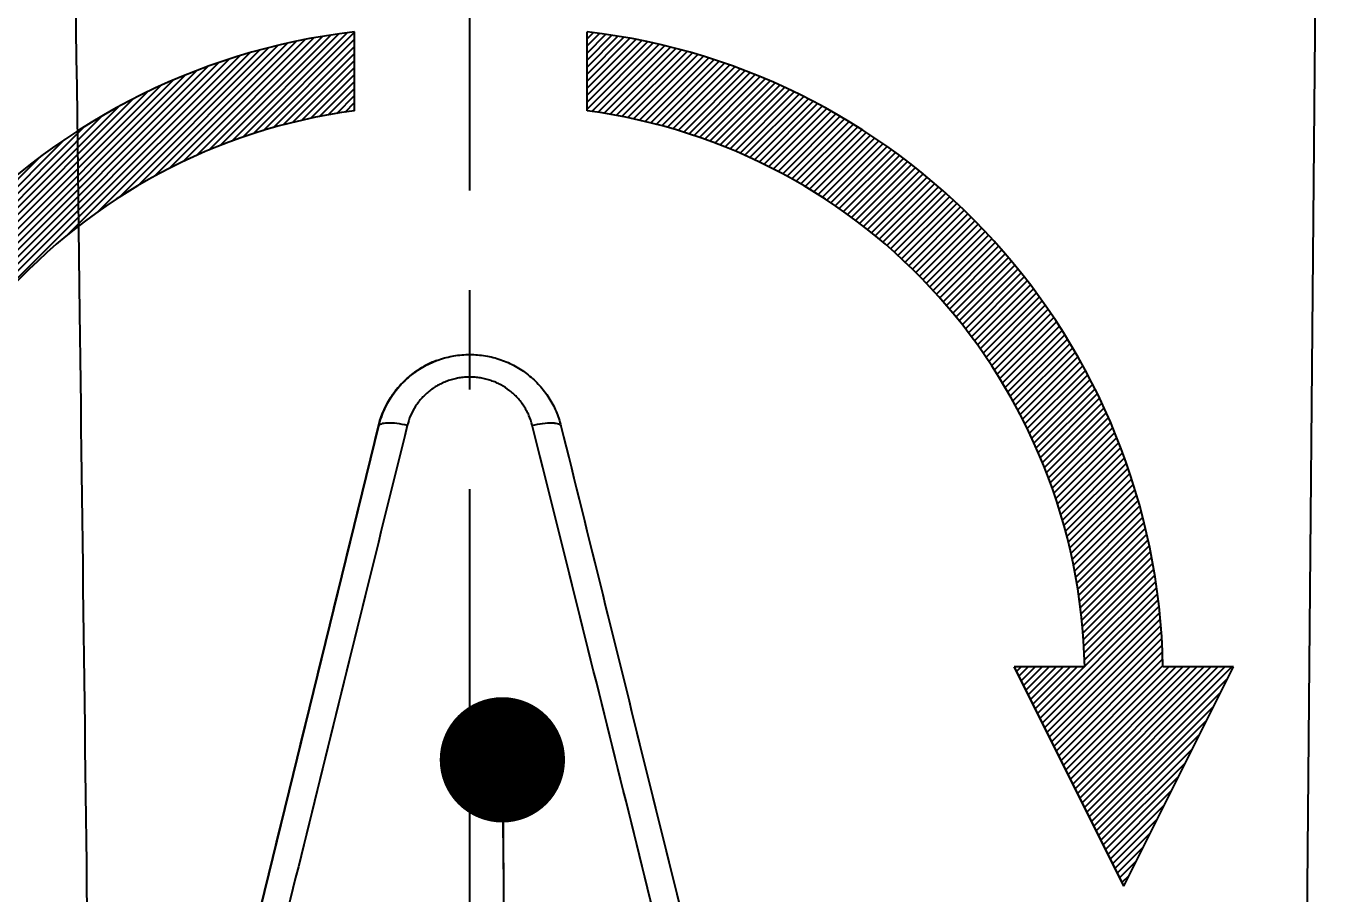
# Model space of a CAD drawing. Header units: millimetres. Extents: x 5401 to 6241, y 1473 to 2067.
# Drawn here: x 5765.93 to 5807.8, y 1731.53 to 1759.21 of the extents above; entities that cross this region are included whole.
import ezdxf

# ---------------------------------------------------------------- set-up
doc = ezdxf.new("R2010")
doc.units = ezdxf.units.MM
doc.linetypes.add('CENTERX2', pattern=[101.60000000000001, 63.5, -12.7, 12.7, -12.7])
for name, color, linetype in [('CENTER', 1, 'CENTERX2'), ('DIM', 3, 'Continuous'), ('TEXT', 2, 'Continuous')]:
    doc.layers.add(name, color=color, linetype=linetype)
doc.styles.get("Standard").update_dxf_attribs({"font": 'arial.ttf'})
doc.dimstyles.new('사본 ISO-25', dxfattribs={"dimtxt": 7, "dimasz": 7, "dimexe": 2.1, "dimexo": 2.1, "dimgap": 2, "dimtad": 1, "dimtih": 1, "dimtoh": 1, "dimdec": 1, "dimdsep": 46, "dimtxsty": 'Standard', "dimcen": 0, "dimclrd": 3, "dimclre": 3, "dimclrt": 4, "dimazin": 2, "dimtp": 0.1, "dimtm": 0.1000000001, "dimtfac": 0.7142857142857143, "dimtdec": 1, "dimtmove": 0, "dimatfit": 3, "dimfxl": 1, "dimarcsym": 0})
pattern_1 = [(45, (5162.274961979613, 1532.834013519241), (-0.1122532015133644, 0.1122532015133644), [])]

# ---------------------------------------------------------------- blocks, each defined once
blk = doc.blocks.new('*D42')
at = {"layer": 'DIM', "color": 3, "lineweight": -2, "transparency": 16777216}
for p, q in [((5659.607517894522, 1811.884179416928), (5659.607517894522, 1681.136777268086)), ((5665.607517894522, 1683.236777268086), (5707.985003767925, 1683.236777268086)), ((5774.089638345284, 1683.236777268086), (5731.712152471881, 1683.236777268086))]:
    blk.add_line(p, q, dxfattribs=at)
at = {"layer": 'DIM', "color": 3, "transparency": 16777216}
for points in [[(5665.607517894522, 1684.236777268086), (5665.607517894522, 1682.236777268086), (5659.607517894522, 1683.236777268086)], [(5774.089638345284, 1684.236777268086), (5774.089638345284, 1682.236777268086), (5780.089638345284, 1683.236777268086)]]:
    blk.add_solid(points, dxfattribs=at)
at = {"layer": 'DIM', "color": 4, "transparency": 16777216, "insert": (5719.848578119903, 1683.236777268086), "char_height": 6, "attachment_point": 5}
blk.add_mtext('120.5', dxfattribs=at)
blk = doc.blocks.new('*D50')
at = {"layer": 'DIM', "color": 3, "lineweight": -2, "transparency": 16777216}
for start, end in [(260.4780930408872, 264.3915698788375), (265.6078653561062, 269.5219069591197)]:
    blk.add_arc((5780.089638345286, 2497.272238693967), 719.056010071256, start, end, dxfattribs=at)
at = {"layer": 'DIM', "color": 3, "transparency": 16777216}
for points in [[(5660.970476636989, 1787.137553977621), (5661.309552464441, 1789.108601309178), (5655.226872556044, 1789.140305125755)], [(5774.09386270243, 1779.24125273977), (5774.085518428945, 1777.241270146571), (5780.089638345285, 1778.216228622711)]]:
    blk.add_solid(points, dxfattribs=at)
at = {"layer": 'DIM', "color": 4, "transparency": 16777216, "insert": (5717.4197777104, 1780.952453829974), "char_height": 6, "attachment_point": 5}
blk.add_mtext('10°', dxfattribs=at)

msp = doc.modelspace()

# ---------------------------------------------------------------- hatches: boundary and pattern name
at = {"layer": 'TEXT'}
h = msp.add_hatch(dxfattribs=at)
h.set_pattern_fill('ANSI31', color=2, scale=0.05)
h.set_pattern_definition(pattern_1)
h.paths.add_polyline_path([(5776.410320084232, 1756.517393464836), (5776.410320084232, 1759.036527399088, 0.3754271807517912), (5758.019444108673, 1738.767988497781), (5755.769673623635, 1738.767988497781), (5759.269673623635, 1731.767988497781), (5762.769673623635, 1738.767988497781), (5760.519934513795, 1738.767988497781, -0.3701797855483228)])
h = msp.add_hatch(dxfattribs=at)
h.set_pattern_fill('ANSI31', color=2, scale=0.05)
h.set_pattern_definition(pattern_1)
edge = h.paths.add_edge_path(flags=17)
edge.add_line((5800.971379469836, 1731.767988497781), (5804.471379469836, 1738.767988497781))
edge.add_line((5797.471379469836, 1738.767988497781), (5800.971379469836, 1731.767988497781))
edge.add_line((5799.721118579676, 1738.767988497781), (5797.471379469836, 1738.767988497781))
edge.add_arc((5781.431526905515, 1738.381733380488), 18.29366985115771, 1.209841048264403, 82.46397601607522)
edge.add_line((5783.830733009239, 1756.517393464836), (5783.830733009239, 1759.036527399088))
edge.add_arc((5781.431526905515, 1738.381733380488), 20.79366985115771, 1.064365314505916, 83.37436656700505)
edge.add_line((5804.471379469836, 1738.767988497781), (5802.221608984798, 1738.767988497781))
h.paths.add_polyline_path([(5797.471379469836, 1738.767988497781), (5800.971379469836, 1731.767988497781)], flags=0)

# ---------------------------------------------------------------- linework, layer by layer
at = {"extrusion": (0, 1, 0)}
for p, q in [((5806.589638347122, 1703.236777268086), (5807.802672970042, 1842.236777268086)), ((5779.028479765889, 1748.545184682235), (5779.026112399067, 1748.544291370474)), ((5777.17156113824, 1746.451911613132), (5771.853112780817, 1724.761728678252)), ((5771.853112879416, 1724.761728761386), (5777.17156123684, 1746.451911696267)), ((5777.17156123684, 1746.451911696267), (5777.174145643538, 1746.452887160483))]:
    msp.add_line(p, q, dxfattribs=at)
at = {"extrusion": (1.339691811614197e-16, 1.264026341100231e-29, -1)}
msp.add_ellipse((5780.085248651704, 1745.737472815897), major_axis=(-1.059136251575309, 2.806818554983384), ratio=0.9999997765751147, start_param=-0.9695154763715718, end_param=-3.796974956582256e-10, dxfattribs=at)
for points, knots in [([(5767.102267448209, 1792.537119351796), (5767.106310242679, 1792.235868583886), (5767.121911688299, 1791.332164460886), (5767.145151228439, 1789.223344695736), (5767.1963016401, 1785.005779453486), (5767.352892055728, 1771.750510850406), (5767.704659602698, 1744.092598362726), (5768.013889523819, 1718.844605598126), (5768.209566576969, 1703.236777863205)], [0, 0, 0, 0, 0.01012047657151, 0.03036142971452, 0.07084333600056, 0.1518071485726, 0.4756623988609, 1, 1, 1, 1]), ([(5779.026112399065, 1748.544291370478), (5778.844695490955, 1748.475834781467), (5778.669940540131, 1748.389736246673), (5778.340288215487, 1748.185474300603), (5778.185398594614, 1748.067315693283), (5777.901283381249, 1747.803360873574), (5777.772064470727, 1747.657570869033), (5777.54413522135, 1747.343816404634), (5777.445430243043, 1747.175859323835), (5777.282229916281, 1746.824064971514), (5777.217738406039, 1746.640235973685), (5777.171561138238, 1746.451911613132)], [0.3608240597699595, 0.3608240597699595, 0.3608240597699595, 0.3608240597699595, 0.5547271549684827, 0.5547271549684827, 0.7486302501670058, 0.7486302501670058, 0.9425333453655289, 0.9425333453655289, 1.136436440564052, 1.136436440564052, 1.330339535762575, 1.330339535762575, 1.330339535762575, 1.330339535762575]), ([(5777.174145643537, 1746.452887160487), (5777.213213977901, 1746.612282894076), (5777.265081184075, 1746.767562031624), (5777.3294925987, 1746.918188137675), (5777.393904013325, 1747.068814243726), (5777.470947075478, 1747.214778859432), (5777.559932880392, 1747.354024315565), (5777.60442578285, 1747.423647043632), (5777.651909080708, 1747.491583082544), (5777.701965872383, 1747.557248192439), (5777.752022664056, 1747.622913302334), (5777.804632727754, 1747.686322664898), (5777.859923981817, 1747.747632357732), (5777.97050648994, 1747.870251743401), (5778.091888682801, 1747.984424062696), (5778.222551373742, 1748.088141415719), (5778.287882719213, 1748.14000009223), (5778.355535052883, 1748.18923827186), (5778.424852011226, 1748.235398583293), (5778.494168969571, 1748.281558894725), (5778.565134261647, 1748.32466895998), (5778.638051423723, 1748.364912519826), (5778.7109685858, 1748.405156079672), (5778.785844200619, 1748.442518168199), (5778.86250582921, 1748.476815032792), (5778.917016415621, 1748.501201968412), (5778.972433590933, 1748.524031377286), (5779.028480604203, 1748.545182660169)], [0, 0, 0, 0, 0.0625, 0.0625, 0.0625, 0.125, 0.125, 0.125, 0.15625, 0.15625, 0.15625, 0.1875, 0.1875, 0.1875, 0.25, 0.25, 0.25, 0.28125, 0.28125, 0.28125, 0.3125, 0.3125, 0.3125, 0.34375, 0.34375, 0.34375, 0.3659704492214336, 0.3659704492214336, 0.3659704492214336, 0.3659704492214336]), ([(5779.028480604203, 1748.545182660169), (5779.051255992191, 1748.553777742155), (5779.074135385476, 1748.562095714788), (5779.097100213324, 1748.570128485535), (5779.176578239177, 1748.59792877062), (5779.257076345225, 1748.622324686433), (5779.338186464921, 1748.643249700745), (5779.419296584617, 1748.664174715057), (5779.501013491971, 1748.68164782166), (5779.583629689446, 1748.69572634407), (5779.66624588692, 1748.70980486648), (5779.749764059928, 1748.720471805466), (5779.833874628442, 1748.727610777775), (5779.917985196954, 1748.734749750083), (5780.002688933894, 1748.738344867142), (5780.08710043494, 1748.738358828859), (5780.171511935986, 1748.738372790576), (5780.25563251714, 1748.734821890896), (5780.3391579442, 1748.727793563462), (5780.422683371261, 1748.720765236027), (5780.505614299122, 1748.710275945853), (5780.588234152606, 1748.696293199809), (5780.670854006091, 1748.682310453765), (5780.753159978372, 1748.664816647639), (5780.834791203285, 1748.643825217676), (5780.916422428199, 1748.622833787712), (5780.997374239264, 1748.5983304567), (5781.076801367452, 1748.570591603619), (5781.156228495639, 1748.542852750537), (5781.234138235796, 1748.511893300065), (5781.310284574643, 1748.477911865596), (5781.386430913489, 1748.443930431127), (5781.460819620738, 1748.40694567502), (5781.533814016232, 1748.366787143724), (5781.679802807222, 1748.286470081133), (5781.820109858129, 1748.193248107866), (5781.950788853896, 1748.089714061621), (5782.081467849665, 1747.986180015375), (5782.20261038429, 1747.872461561996), (5782.313159844837, 1747.750189389774), (5782.368434575111, 1747.689053303663), (5782.421071536774, 1747.625787092534), (5782.471180118107, 1747.560242797676), (5782.52128869944, 1747.494698502818), (5782.568850538081, 1747.426859922302), (5782.613447493349, 1747.357295822594), (5782.658044448618, 1747.287731722885), (5782.699676962327, 1747.216446741819), (5782.738107352133, 1747.144000024309), (5782.776537741939, 1747.071553306799), (5782.811784595645, 1746.997953642325), (5782.84397101969, 1746.92309150665), (5782.90834386778, 1746.7733672353), (5782.960523294662, 1746.618580095544), (5783.000066095864, 1746.458791231567)], [0.3659704492214336, 0.3659704492214336, 0.3659704492214336, 0.3659704492214336, 0.375, 0.375, 0.375, 0.40625, 0.40625, 0.40625, 0.4375, 0.4375, 0.4375, 0.46875, 0.46875, 0.46875, 0.5, 0.5, 0.5, 0.53125, 0.53125, 0.53125, 0.5625, 0.5625, 0.5625, 0.59375, 0.59375, 0.59375, 0.625, 0.625, 0.625, 0.65625, 0.65625, 0.65625, 0.6875, 0.6875, 0.6875, 0.75, 0.75, 0.75, 0.8125, 0.8125, 0.8125, 0.84375, 0.84375, 0.84375, 0.875, 0.875, 0.875, 0.90625, 0.90625, 0.90625, 0.9375, 0.9375, 0.9375, 1, 1, 1, 1]), ([(5780.085885532167, 1748.020004947056), (5780.028652815706, 1748.019936025486), (5779.913230107081, 1748.014970007147), (5779.742208761286, 1747.993491401236), (5779.57431133977, 1747.958125341517), (5779.408926813038, 1747.908736785876), (5779.24775741563, 1747.845520839257), (5779.093942047427, 1747.769882687526), (5778.948148301554, 1747.682634366377), (5778.762904403594, 1747.549688966286), (5778.596608744133, 1747.395703192966), (5778.452661786908, 1747.224452637797), (5778.322793245406, 1747.040992025366), (5778.190972867455, 1746.794776799726), (5778.12011829556, 1746.585105239066), (5778.093447893511, 1746.477513332756)], [0, 0, 0, 0, 0.06191174524606, 0.1244509622297, 0.1869901792133, 0.2495293961969, 0.3120686131804, 0.374607830164, 0.4371470471476, 0.4996862641312, 0.6247646980984, 0.687303915082, 0.7498431320656, 0.8749215660328, 1, 1, 1, 1]), ([(5782.081941521791, 1746.481559683126), (5782.054937273378, 1746.589418706996), (5782.001614865106, 1746.746227403206), (5781.905078830477, 1746.944896452407), (5781.819504461931, 1747.089159633827), (5781.721966211299, 1747.226579051126), (5781.57791385172, 1747.397433834426), (5781.370474132455, 1747.589209111557), (5781.130339240025, 1747.746505852526), (5780.92655481135, 1747.846315729676), (5780.766492016653, 1747.909007158376), (5780.600154826455, 1747.958549511536), (5780.431064745112, 1747.994053401286), (5780.260627466211, 1748.015043605727), (5780.144932611594, 1748.020493712596), (5780.086465598407, 1748.020005645596), (5780.085885532167, 1748.020004947056)], [0, 0, 0, 0, 0.1249216643396, 0.1873824965094, 0.2498433286793, 0.3123041608491, 0.3747649930189, 0.4996866573585, 0.6246083216982, 0.687069153868, 0.7495299860378, 0.8119908182076, 0.8744516503774, 0.9369124825473, 0.9993733147171, 1, 1, 1, 1]), ([(5771.857111630873, 1724.763241771799), (5772.29539484559, 1726.5505100496), (5772.735259591259, 1728.344374561869), (5773.1741075285, 1730.134240736907), (5773.623688679082, 1731.967882930654), (5774.072202675393, 1733.797328815145), (5774.519534666578, 1735.622112271412), (5774.966866657763, 1737.44689572768), (5775.413016643822, 1739.267016755723), (5775.855761479589, 1741.073408326608), (5776.298506315355, 1742.879799897492), (5776.737846000834, 1744.672462011217), (5777.174145643537, 1746.452887160487)], [1.706091424665595e-09, 1.706091424665595e-09, 1.706091424665595e-09, 1.706091424665595e-09, 0.2454967853643, 0.2454967853643, 0.2454967853643, 0.4969978569095, 0.4969978569095, 0.4969978569095, 0.7484989284548, 0.7484989284548, 0.7484989284548, 1, 1, 1, 1]), ([(5778.093447893511, 1746.477513332756), (5777.646563603156, 1744.674753788606), (5776.74809031554, 1741.044635871086), (5775.383334795152, 1735.516482362026), (5774.324915766964, 1731.219322110836), (5773.721739204454, 1728.766466207504), (5773.575404988077, 1728.171267417795)], [0, 0, 0, 0, 0.3011681136312, 0.6023362272624, 0.9035043408935, 0.999999817892623, 0.999999817892623, 0.999999817892623, 0.999999817892623]), ([(5778.093447893511, 1746.477513332756), (5777.985635350963, 1746.500779357986), (5777.757240894863, 1746.540575766366), (5777.442542637659, 1746.558849475636), (5777.2313147464, 1746.526484441846), (5777.180663071841, 1746.479215815186), (5777.174145643538, 1746.452887160486)], [0, 0, 0, 0, 0.2500008858905, 0.500001771781, 0.7500026576715, 1, 1, 1, 1]), ([(5782.081941521791, 1746.481559683126), (5782.189676557472, 1746.505040888316), (5782.417941382645, 1746.545314273366), (5782.679661365913, 1746.560999602266), (5782.838056710626, 1746.548346123486), (5782.955576598429, 1746.520422151426), (5782.993630099484, 1746.485108434807), (5783.000066095862, 1746.458791231566)], [0, 0, 0, 0, 0.249965076947, 0.4999767179647, 0.6249825384735, 0.7499883589823, 1, 1, 1, 1]), ([(5786.639818004668, 1728.185287553723), (5786.492338659521, 1728.779928432129), (5785.884205609585, 1731.231295764811), (5784.816796766379, 1735.526042930786), (5783.43985615076, 1741.051415375277), (5782.533063574346, 1744.679710191456), (5782.081941521791, 1746.481559683126)], [4.23701879304254e-05, 4.23701879304254e-05, 4.23701879304254e-05, 4.23701879304254e-05, 0.09649565910641, 0.3976637727376, 0.6988318863688, 1, 1, 1, 1]), ([(5783.000066095864, 1746.458791231567), (5783.440551353561, 1744.679254628657), (5783.884014298733, 1742.887487159727), (5784.330824943762, 1741.081997077081), (5784.777635588792, 1739.276506994436), (5785.227793933685, 1737.457294298077), (5785.679058244413, 1735.633421492148), (5786.130322555141, 1733.809548686219), (5786.582692831705, 1731.981015770721), (5787.036054509218, 1730.148288632148), (5787.467803209926, 1728.402932550939), (5787.900451039194, 1726.653772614406), (5788.331566284462, 1724.910642306742)], [0, 0, 0, 0, 0.2515010715448, 0.2515010715448, 0.2515010715448, 0.5030021430896, 0.5030021430896, 0.5030021430896, 0.7545032146345, 0.7545032146345, 0.7545032146345, 0.9940145501808693, 0.9940145501808693, 0.9940145501808693, 0.9940145501808693])]:
    msp.add_open_spline(points, degree=3, knots=knots)
at = {"layer": 'CENTER', "ltscale": 0.25}
msp.add_line((5780.089638345284, 1652.368556765103), (5780.089638345284, 1858.236772474112), dxfattribs=at)
at = {"layer": 'TEXT', "color": 2}
for p, q in [((5776.410320084232, 1756.517393464836), (5776.410320084232, 1759.036527399088)), ((5783.830733009232, 1756.517393464836), (5783.830733009232, 1759.036527399089)), ((5799.721118579676, 1738.767988497781), (5797.471379469836, 1738.767988497781)), ((5800.971379469836, 1731.767988497781), (5797.471379469836, 1738.767988497781)), ((5797.471379469836, 1738.767988497781), (5800.971379469836, 1731.767988497781)), ((5800.971379469836, 1731.767988497781), (5804.471379469836, 1738.767988497781)), ((5804.471379469836, 1738.767988497781), (5802.221608984798, 1738.767988497781))]:
    msp.add_line(p, q, dxfattribs=at)
for centre, radius, start, end in [((5778.809526187956, 1738.381733380488), 20.79366985115771, 96.62563343296857, 178.9356346854852), ((5781.431526905515, 1738.381733380488), 20.79366985115771, 1.06436531451479, 83.37436656703142), ((5778.809526187956, 1738.381733380488), 18.29366985115771, 97.53602398391111, 178.7901589517303), ((5781.431526905515, 1738.381733380488), 18.29366985115771, 1.209841048269759, 82.4639760160889)]:
    msp.add_arc(centre, radius, start, end, dxfattribs=at)

# ---------------------------------------------------------------- dimensions: what is measured, and where the dimension line sits
at = {"layer": 'DIM'}
dim = msp.add_angular_dim_2l(base=(5696.61233071691, 1783.078228126312), line1=((5780.089638345284, 1652.368556765103), (5780.089638345284, 1858.236772474112)), line2=((5666.515415947749, 1853.160816033148), (5640.079762856705, 1703.236777268086)), dimstyle='사본 ISO-25', override={"dimtxt": 6, "dimasz": 6, "dimtad": 0}, dxfattribs=at)
dim.commit()
dim.dimension.update_dxf_attribs({"geometry": '*D50', "text_midpoint": (5717.4197777104, 1780.952453829975)})
dim = msp.add_linear_dim(base=(5780.089638345284, 1683.236777268086), p1=(5659.607517894522, 1813.984179416927), p2=(5780.089638345284, 1683.236777268086), dimstyle='사본 ISO-25', override={"dimtxt": 6, "dimasz": 6, "dimtad": 0}, dxfattribs=at)
dim.commit()
dim.dimension.update_dxf_attribs({"geometry": '*D42', "text_midpoint": (5719.848578119903, 1683.236777268086)})

# ---------------------------------------------------------------- leaders
msp.add_leader([(5781.128733470607, 1735.801559852076), (5782.073175462238, 1639.223030312179), (5795.411768199914, 1639.223030312179)], dimstyle='사본 ISO-25', override={"dimasz": 4, "dimgap": 2, "dimtad": 0, "dimldrblk": 'Dot'}, dxfattribs=at)

doc.saveas('drawing.dxf')
